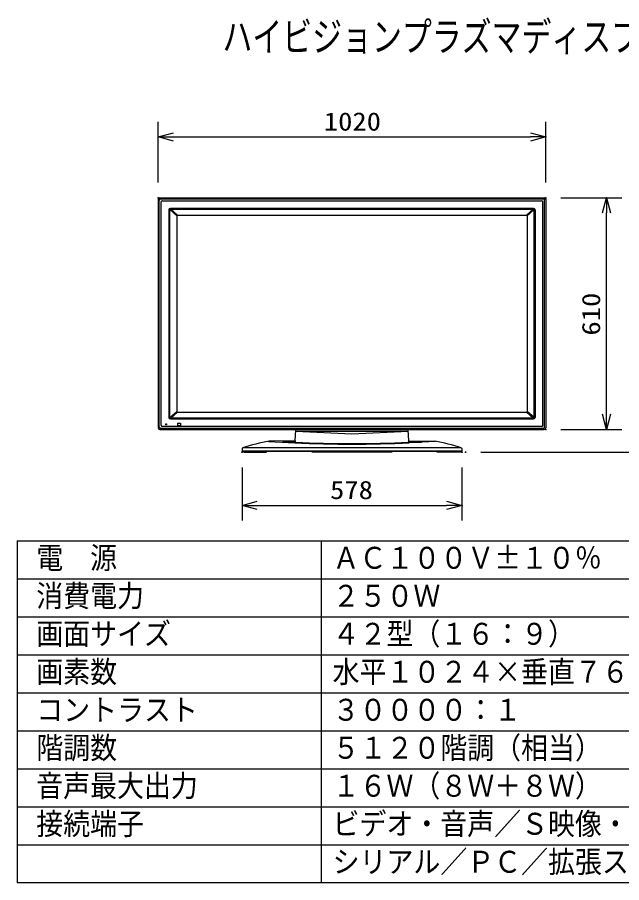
# Model space of a CAD drawing. Units: millimetres, scale not verified. Extents: x -63 to 63, y -57 to 57.
# Drawn here: x -62.5 to 17.1, y -56.5 to 57.4 of the extents above; entities that cross this region are included whole.
import ezdxf
from ezdxf.enums import TextEntityAlignment as Align

# ---------------------------------------------------------------- set-up
doc = ezdxf.new("R2010")
doc.units = ezdxf.units.MM
doc.header["$LTSCALE"] = 0.190236
doc.header["$PDMODE"] = 32
doc.header["$PDSIZE"] = 0.0951
for name, color, linetype in [('0-0_MOJI1', 2, 'Continuous'), ('0-2_GAIKEI', 1, 'Continuous'), ('0-3_WAKU', 3, 'Continuous'), ('0-4_SUNPO', 3, 'Continuous'), ('0-5_Defpoints', 7, 'Continuous')]:
    doc.layers.add(name, color=color, linetype=linetype)
doc.styles.add('ＭＳ ゴシック', font='')
doc.styles.get('ＭＳ ゴシック').set_extended_font_data('MS Gothic')

# ---------------------------------------------------------------- blocks, each defined once
blk = doc.blocks.new('_OPEN30')
at = {"layer": '0-4_SUNPO', "color": 7}
blk.add_line((0, 0), (-1, 0), dxfattribs=at)
blk.add_lwpolyline([(-1, 0.26795), (0, 0), (-1, -0.26795)], dxfattribs=at)

msp = doc.modelspace()

# ---------------------------------------------------------------- linework, layer by layer
at = {"layer": '0-2_GAIKEI', "color": 7}
for p, q in [((-43.9478, 33.4377), (-43.9478, 3.3427)), ((-43.7478, 33.6377), (6.8473, 33.6377)), ((7.0473, 33.4377), (7.0473, 3.3427)), ((-43.7478, 3.1427), (6.8473, 3.1427)), ((-25.9377, 1.6345), (-25.8603, 3.111)), ((-10.9627, 1.6345), (-11.0401, 3.111)), ((-28.7779, 1.6129), (-29.3509, 1.5897)), ((-25.9371, 1.6345), (-28.7779, 1.6129)), ((-10.9634, 1.6345), (-8.1225, 1.6129)), ((-8.1225, 1.6129), (-7.5496, 1.5897)), ((-32.8894, 0.6572), (-32.9077, 0.3081)), ((-3.9928, 0.3081), (-32.9077, 0.3081)), ((-4.0111, 0.6572), (-3.9928, 0.3081))]:
    msp.add_line(p, q, dxfattribs=at)
at = {"layer": '0-2_GAIKEI'}
for p, q in [((-43.8114, 3.4671), (-43.8114, 33.3133)), ((-43.6234, 33.5013), (6.7229, 33.5013)), ((-43.5509, 3.6945), (-43.5509, 33.0858)), ((-43.3959, 33.2408), (6.4954, 33.2408)), ((6.6504, 3.6945), (6.6504, 33.0858)), ((6.9109, 3.4671), (6.9109, 33.3133)), ((-42.5503, 32.0402), (-42.5503, 4.7402)), ((-42.449, 32.0417), (-42.449, 4.7399)), ((-41.5125, 31.2664), (-42.4409, 32.0793)), ((-42.3505, 32.1402), (5.4513, 32.1402)), ((5.4498, 32.2402), (-42.3503, 32.2402)), ((-42.2968, 32.139), (-41.4044, 31.3577)), ((5.3963, 32.139), (4.504, 31.3577)), ((4.612, 31.2664), (5.5404, 32.0793)), ((5.5498, 4.7399), (5.5498, 32.0417)), ((5.6498, 32.0402), (5.6498, 4.7402)), ((-41.5128, 31.2592), (-41.5128, 5.5212)), ((-41.4143, 31.3577), (4.5138, 31.3577)), ((4.6123, 31.2592), (4.6123, 5.5212)), ((-42.4409, 4.7011), (-41.5125, 5.514)), ((5.4513, 4.6414), (-42.3505, 4.6414)), ((-41.4044, 5.4227), (-42.2968, 4.6414)), ((-41.4143, 5.4227), (4.5138, 5.4227)), ((4.504, 5.4227), (5.3963, 4.6414)), ((5.5404, 4.7011), (4.612, 5.514)), ((6.4954, 3.5395), (-43.3959, 3.5395)), ((-42.9565, 3.7589), (-42.9565, 3.8714)), ((-42.844, 3.7589), (-42.9565, 3.7589)), ((-42.3503, 4.5402), (5.4498, 4.5402)), ((-41.3603, 3.6652), (-41.3603, 3.9652)), ((-41.3353, 3.9902), (-41.0353, 3.9902)), ((-41.0353, 3.6402), (-41.3353, 3.6402)), ((-41.0103, 3.9652), (-41.0103, 3.6652)), ((6.7229, 3.2791), (-43.6234, 3.2791)), ((-25.8293, 2.9333), (-18.4502, 2.5542)), ((-25.8293, 2.9333), (-11.0711, 2.9333)), ((-18.4502, 2.5542), (-11.0711, 2.9333)), ((-29.4436, 1.5744), (-25.9803, 1.3829)), ((-25.8662, 1.47), (-27.5929, 1.4608)), ((-11.0343, 1.47), (-9.3075, 1.4608)), ((-7.4568, 1.5744), (-10.9201, 1.3829)), ((-32.8603, 0.3081), (-32.8594, 0.2581)), ((-4.041, 0.2581), (-32.8594, 0.2581)), ((-4.0691, 0.7267), (-32.8314, 0.7267)), ((-32.6815, 0.2581), (-32.6815, 0.1731)), ((-32.6815, 0.1731), (-29.6812, 0.1731)), ((-29.6812, 0.1731), (-29.6812, 0.2581)), ((-23.7007, 0.1731), (-23.7007, 0.2581)), ((-13.1997, 0.1731), (-23.7007, 0.1731)), ((-13.1997, 0.2581), (-13.1997, 0.1731)), ((-7.2192, 0.1731), (-7.2192, 0.2581)), ((-4.2189, 0.1731), (-7.2192, 0.1731)), ((-4.2189, 0.2581), (-4.2189, 0.1731)), ((-4.0402, 0.3081), (-4.041, 0.2581))]:
    msp.add_line(p, q, dxfattribs=at)
msp.add_lwpolyline([(-42.9565, 3.8714), (-42.844, 3.8714), (-42.844, 3.7589)], dxfattribs=at)
at = {"layer": '0-2_GAIKEI', "color": 7}
for centre, radius, start, end in [((-43.7478, 33.4377), 0.2, 90.07847, 179.92153), ((-43.7478, 33.4377), 0.2, 179.92153, 180), ((-43.7478, 33.4377), 0.2, 90, 90.07847), ((6.8473, 33.4377), 0.2, 0.07847, 89.92153), ((-43.7478, 3.3427), 0.2, 180, 180.07847), ((-43.7478, 3.3427), 0.2, 180.07847, 269.92153), ((-43.7478, 3.3427), 0.2, 269.92153, 270), ((6.8473, 3.3427), 0.2, 270.07847, 359.92153), ((6.8473, 3.3427), 0.2, 359.92153, 0), ((-25.8381, -20.0295), 21.9027, 99.22912, 108.63878), ((-25.683, 1.6464), 0.2543, 182.68952, 223.9433), ((-11.2174, 1.6464), 0.2543, 316.0567, 357.31048), ((-11.0624, -20.0295), 21.9027, 71.36122, 80.77088), ((-32.8129, 0.6521), 0.0767, 109.26572, 176.17213), ((-4.0876, 0.6521), 0.0767, 3.82787, 70.73428)]:
    msp.add_arc(centre, radius, start, end, dxfattribs=at)
at = {"layer": '0-2_GAIKEI'}
for centre, radius, start, end in [((-43.6234, 33.3133), 0.188, 90, 180), ((-43.3959, 33.0858), 0.155, 90, 180), ((6.4954, 33.0858), 0.155, 0, 90), ((6.7229, 33.3133), 0.188, 0, 90), ((-42.3503, 32.0402), 0.2, 90, 180), ((-42.3505, 32.0417), 0.0985, 90, 180), ((5.4498, 32.0402), 0.2, 0, 90), ((5.4513, 32.0417), 0.0985, 0, 90), ((-41.4143, 31.2592), 0.0985, 90, 180), ((4.5138, 31.2592), 0.0985, 0, 90), ((-42.3503, 4.7402), 0.2, 180, 270), ((-42.3505, 4.7399), 0.0985, 180, 270), ((-41.4143, 5.5212), 0.0985, 180, 270), ((4.5138, 5.5212), 0.0985, 270, 0), ((5.4498, 4.7402), 0.2, 270, 0), ((5.4513, 4.7399), 0.0985, 270, 0), ((-43.6234, 3.4671), 0.188, 180, 270), ((-43.3959, 3.6945), 0.155, 180, 270), ((-41.3353, 3.9652), 0.025, 90, 180), ((-41.3353, 3.6652), 0.025, 180, 270), ((-41.0353, 3.9652), 0.025, 0, 90), ((-41.0353, 3.6652), 0.025, 270, 0), ((6.4954, 3.6945), 0.155, 270, 360), ((6.7229, 3.4671), 0.188, 270, 0), ((-18.3559, 167.6666), 166.4585, 267.37471, 269.96752), ((-19.0222, 137.9589), 136.6598, 267.11074, 270.23981), ((-17.8783, 137.9589), 136.6598, 269.76019, 272.88926), ((-18.5446, 167.6666), 166.4585, 270.03248, 272.62529)]:
    msp.add_arc(centre, radius, start, end, dxfattribs=at)
at = {"layer": '0-3_WAKU', "color": 4}
for p, q in [((-62.5001, -11.5), (-62.5001, -56.5001)), ((-62.5001, -11.5), (62.5001, -11.5)), ((-22.5, -11.5), (-22.5, -56.5001)), ((62.5001, -56.5001), (-62.5001, -56.5001))]:
    msp.add_line(p, q, dxfattribs=at)
at = {"layer": '0-3_WAKU', "color": 1}
for p, q in [((-62.5001, -16.5), (62.5001, -16.5)), ((-62.5001, -21.5), (62.5001, -21.5)), ((-62.5001, -26.5), (62.5001, -26.5)), ((-62.5001, -31.5001), (62.5001, -31.5001)), ((-62.5001, -36.5001), (62.5001, -36.5001)), ((-62.5001, -41.5001), (62.5001, -41.5001)), ((-62.5001, -46.5001), (62.5001, -46.5001)), ((-62.5001, -51.5001), (62.5001, -51.5001))]:
    msp.add_line(p, q, dxfattribs=at)
at = {"layer": '0-4_SUNPO'}
for p, q in [((-43.9478, 35.6437), (-43.9478, 43.6437)), ((7.0473, 35.6437), (7.0473, 43.6437)), ((-41.9478, 41.6437), (5.0473, 41.6437)), ((9.0473, 33.6402), (17.0473, 33.6402)), ((15.0473, 5.1402), (15.0473, 31.6402)), ((9.0473, 3.1402), (17.0473, 3.1402)), ((-1.4949, 0.1731), (24.0539, 0.1731)), ((-32.9077, -1.8462), (-32.9077, -8.8462)), ((-3.9928, -1.8462), (-3.9928, -8.8462)), ((-30.9077, -6.8462), (-5.9928, -6.8462))]:
    msp.add_line(p, q, dxfattribs=at)
at = {"layer": '0-5_Defpoints'}
for p in [(7.0473, 41.6437), (-43.9478, 33.6437), (7.0473, 33.6437), (7.0473, 33.6402), (15.0473, 33.6402), (15.0538, 33.6402), (7.0473, 3.1402), (-32.9077, 0.1538), (-3.9928, 0.1538), (-3.4949, 0.1731), (-3.9928, -6.8462)]:
    msp.add_point(p, dxfattribs=at)

# ---------------------------------------------------------------- block references
at = {"layer": '0-4_SUNPO', "xscale": 2, "yscale": 2}
for p, rotation in [((-43.9478, 41.6437), 180), ((15.0473, 33.6402), 90), ((15.0473, 3.1402), 270), ((-32.9077, -6.8462), 180)]:
    msp.add_blockref('_OPEN30', p, dxfattribs=dict(at, rotation=rotation))
for p in [(7.0473, 41.6437), (-3.9928, -6.8462)]:
    msp.add_blockref('_OPEN30', p, dxfattribs=at)

# ---------------------------------------------------------------- texts
at = {"layer": '0-0_MOJI1', "style": 'ＭＳ ゴシック'}
for s, height, width, p in [('ハイビジョンプラズマディスプレイ据置きスタンド付', 3.848, 0.75, (-35.5001, 51.7599)), ('電  源', 2.887, 0.9, (-60.0001, -16.0551)), ('ＡＣ１００Ｖ±１０％\u3000５０Ｈｚ／６０Ｈｚ', 2.887, 0.9, (-21, -16.0551)), ('消費電力', 2.887, 0.9, (-60.0001, -21.0552)), ('２５０Ｗ', 2.887, 0.9, (-21, -21.0552)), ('画面サイズ', 2.887, 0.9, (-60.0001, -26.0552)), ('４２型（１６：９）', 2.887, 0.9, (-21, -26.0552)), ('画素数', 2.887, 0.9, (-60.0001, -31.0552)), ('水平１０２４×垂直７６８\u3000画素', 2.887, 0.9, (-21, -31.0552)), ('コントラスト', 2.887, 0.9, (-60.0001, -36.0552)), ('３００００：１', 2.887, 0.9, (-21, -36.0552)), ('階調数', 2.887, 0.9, (-60.0001, -41.0552)), ('５１２０階調（相当）', 2.887, 0.9, (-21, -41.0552)), ('音声最大出力', 2.887, 0.9, (-60.0001, -46.0552)), ('１６Ｗ（８Ｗ＋８Ｗ）', 2.887, 0.9, (-21, -46.0552)), ('接続端子', 2.887, 0.9, (-60.0001, -51.0552)), ('ビデオ・音声／Ｓ映像・音声／外部スピーカ', 2.887, 0.9, (-21, -51.0552)), ('シリアル／ＰＣ／拡張スロット２、３', 2.887, 0.9, (-21, -56.0552))]:
    msp.add_text(s, height=height, dxfattribs=dict(at, width=width)).set_placement(p, align=Align.BOTTOM_LEFT)
at = {"layer": '0-4_SUNPO', "style": 'ＭＳ ゴシック', "width": 1.15}
for s, p in [('1020', (-22.1576, 41.7533)), ('578', (-21.3374, -6.7366))]:
    msp.add_text(s, height=2.406, dxfattribs=at).set_placement(p, align=Align.BOTTOM_LEFT)
msp.add_text('610', height=2.406, rotation=90, dxfattribs=at).set_placement((14.9377, 15.503), align=Align.BOTTOM_LEFT)

doc.saveas('drawing.dxf')
